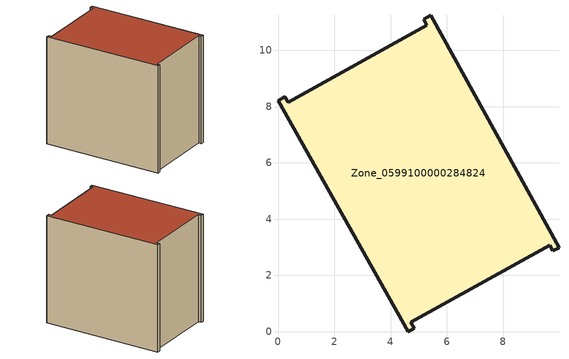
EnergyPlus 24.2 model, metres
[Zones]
Zone_0599100000284824
 floor ground (C_G): 5.18,11.11 5.42,11.25 9.99,2.99 9.77,2.87 9.66,3.08 4.72,0.33 4.84,0.12 4.63,0 0,8.22 0.24,8.36 0.36,8.15 5.29,10.9 z0
 wall outside (C_F): 0.24,8.36 0,8.22 4.63,0 4.84,0.12 4.72,0.33 9.66,3.08 9.77,2.87 9.99,2.99 5.42,11.25 5.18,11.11 5.29,10.9 0.36,8.15 0.24,8.36 z0:8.52
 roof outside (C_R): 0.36,8.15 0.24,8.36 0,8.22 4.63,0 4.84,0.12 4.72,0.33 9.66,3.08 9.77,2.87 9.99,2.99 5.42,11.25 5.18,11.11 5.29,10.9 z8.52
[BUILDING]
Pand.0599100000284824: North Axis=0; Terrain=City; Loads Convergence Tolerance Value=0.04; Temperature Convergence Tolerance Value=0.4; Solar Distribution=FullExterior; Maximum Number of Warmup Days=25; Minimum Number of Warmup Days=1
[Site:Location]
Rotterdam.The.Hague.AP_ZH_NLD Design_Conditions: Latitude=51.96; Longitude=4.45; Time Zone=1; Elevation=-4.5
[SITE:GROUNDTEMPERATURE:BUILDINGSURFACE]
18, 18, 18, 18, 18, 18, 18, 18, 18, 18, 18, 18
[MATERIAL] Thermal Absorptance=0.9; Solar Absorptance=0.7; Visible Absorptance=0.7
Name | Roughness | Thickness | Conductivity | Density | Specific Heat
G.TI.1965-1974 | MediumSmooth | 0.15 | 0.882353 | 540 | 1210
F.TI.1965-1974 | Rough | 0.3 | 0.697674 | 1920 | 840
R.TI.1965-1974 | MediumRough | 0.2 | 0.232558 | 1500 | 1000
[CONSTRUCTION]
C_G: G.TI.1965-1974
C_F: F.TI.1965-1974
C_R: R.TI.1965-1974
[ZONE]
Zone_0599100000284824: Type=1; Multiplier=1; Ceiling Height=Autocalculate; Volume=Autocalculate; Floor Area=autocalculate; Part of Total Floor Area=Yes
[ZONEINFILTRATION:DESIGNFLOWRATE]
Infil_Zone_0599100000284824: Zone or ZoneList or Space or SpaceList=Zone_0599100000284824; Schedule=AlwaysOn; Design Flow Rate Calculation Method=Flow/Area; Flow Rate per Floor Area=0.003; Constant Term Coefficient=1; Temperature Term Coefficient=0; Velocity Term Coefficient=0; Velocity Squared Term Coefficient=0
[HVACTEMPLATE:ZONE:IDEALLOADSAIRSYSTEM]
Zone_0599100000284824: Maximum Heating Supply Air Temperature=50; Minimum Cooling Supply Air Temperature=13; Maximum Heating Supply Air Humidity Ratio=0.0156; Minimum Cooling Supply Air Humidity Ratio=0.0077; Heating Limit=NoLimit; Cooling Limit=NoLimit; Dehumidification Control Type=ConstantSensibleHeatRatio; Cooling Sensible Heat Ratio=0.7; Dehumidification Setpoint=60; Humidification Control Type=None; Humidification Setpoint=30; Outdoor Air Method=None; Outdoor Air Flow Rate per Person=0.00944; Outdoor Air Flow Rate per Zone Floor Area=0; Outdoor Air Flow Rate per Zone=0; Demand Controlled Ventilation Type=None; Outdoor Air Economizer Type=NoEconomizer; Heat Recovery Type=None; Sensible Heat Recovery Effectiveness=0.7; Latent Heat Recovery Effectiveness=0.65
[ZONECONTROL:THERMOSTAT]
ThermostatControl_Zone_0599100000284824: Zone or ZoneList=Zone_0599100000284824; Control Type Schedule=DualSetpointControlType; Control 1=Thermostat_Zone_0599100000284824; Temperature Difference Between Cutout And Setpoint=0
[THERMOSTATSETPOINT:DUALSETPOINT]
Thermostat_Zone_0599100000284824: Heating Setpoint Temperature Schedule=HeatingSetpoint_Zone_0599100000284824; Cooling Setpoint Temperature Schedule=CoolingSetpoint_Zone_0599100000284824
[SCHEDULE:COMPACT]
HeatingSetpoint_Zone_0599100000284824: Through: 12/31, For: AllDays, Until: 24:00, 21
CoolingSetpoint_Zone_0599100000284824: Through: 12/31, For: AllDays, Until: 24:00, 24
DualSetpointControlType: Through: 12/31, For: AllDays, Until: 24:00, 4
AlwaysOn: Through: 12/31, For: AllDays, Until: 24:00, 1
